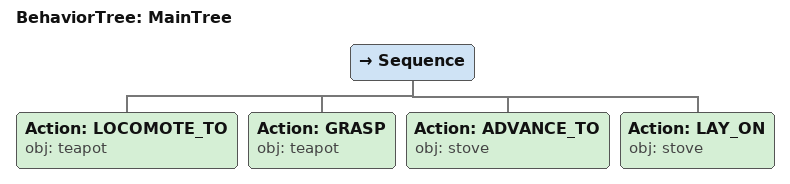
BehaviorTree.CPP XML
<root main_tree_to_execute="MainTree">
  <BehaviorTree ID="MainTree">
    <Sequence>
      <!-- Locomote to teapot -->
      <Action ID="LOCOMOTE_TO" obj="teapot" />
      <!-- Grasp teapot -->
      <Action ID="GRASP" obj="teapot" />
      <!-- Advance to stove -->
      <Action ID="ADVANCE_TO" obj="stove" />
      <!-- Lay on stove -->
      <Action ID="LAY_ON" obj="stove" />
    </Sequence>
  </BehaviorTree>
</root>
